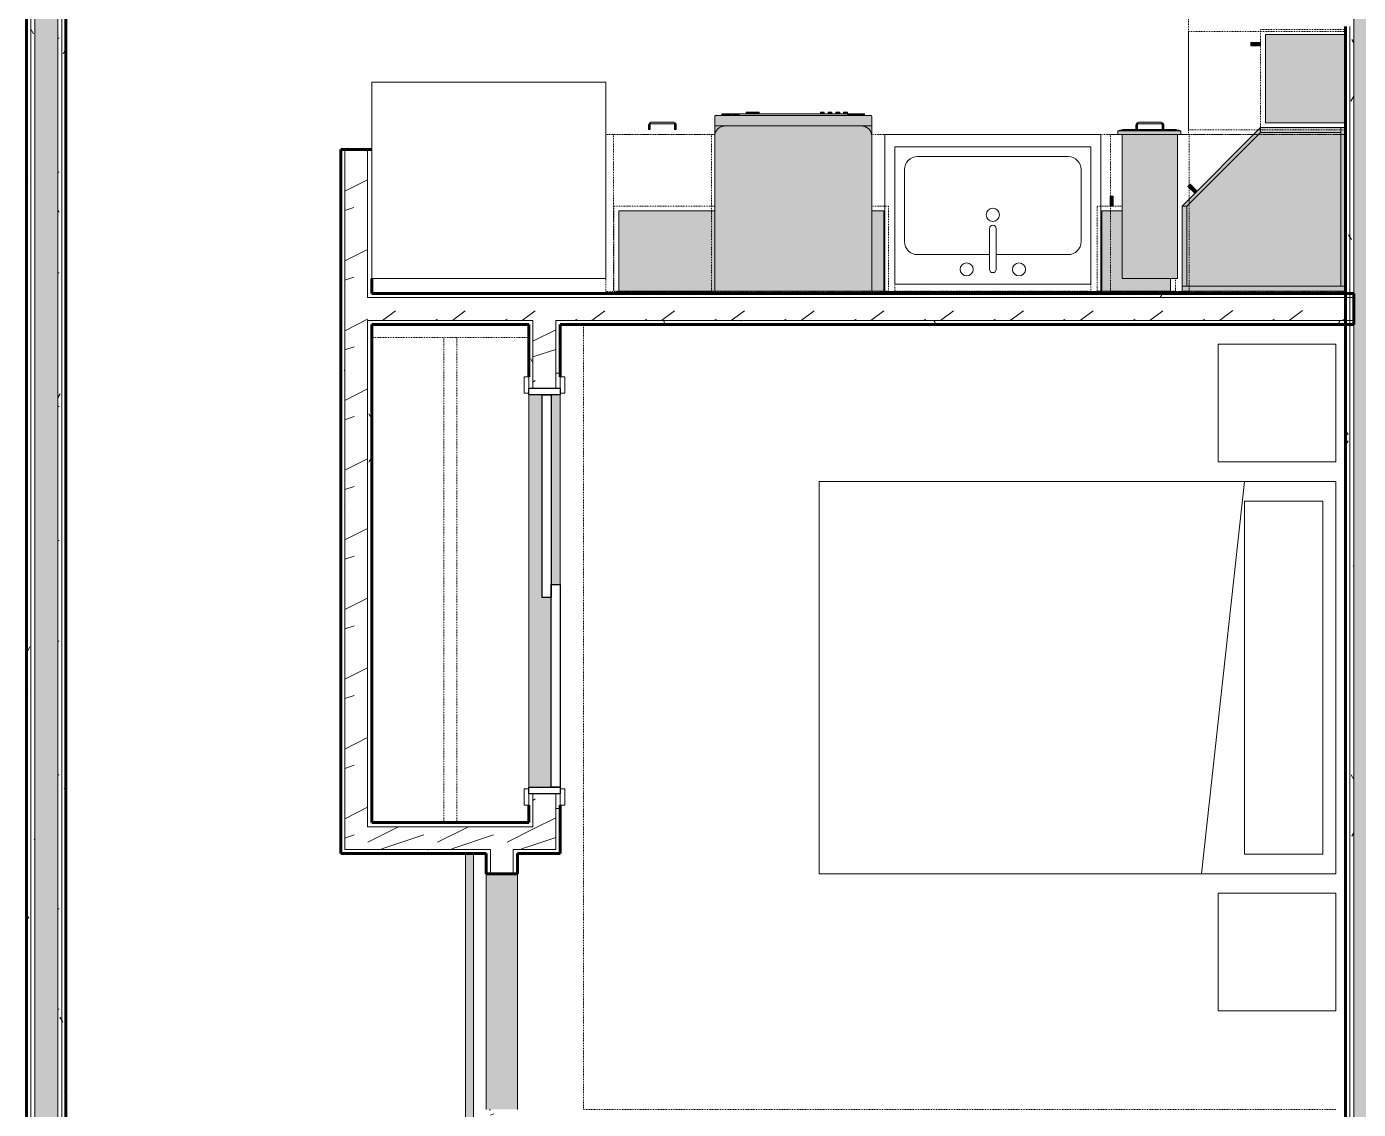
# Model space of a CAD drawing. Header units: inches. Extents: x -4169 to -1846, y 9706 to 12377.
# Drawn here: x -2717.7 to -2514.2, y 10526.8 to 10692.4 of the extents above; entities that cross this region are included whole.
import ezdxf

# ---------------------------------------------------------------- set-up
doc = ezdxf.new("R2010")
doc.units = ezdxf.units.IN
doc.header["$MEASUREMENT"] = 0
doc.linetypes.add('Dash', pattern=[0.25, 0.125, -0.125])
for name, color, linetype, lineweight in [('0-1', 7, 'Continuous', 5), ('0-2', 7, 'Continuous', 18), ('A-DOOR-1', 250, 'Continuous', 9), ('A-DOOR-2', 90, 'Continuous', 30), ('A-DOOR-3', 135, 'Continuous', 18), ('A-DOOR-4', 7, 'Continuous', 18), ('A-DOOR-5', 50, 'Continuous', 60), ('A-DOOR-FRAM-1', 90, 'Continuous', 30), ('A-WALL', 113, 'Continuous', 18), ('A-WALL-1', 8, 'Continuous', 5), ('A-WALL-3', 50, 'Continuous', 60), ('A-WALL-4', 7, 'Continuous', 18), ('A-WALL-PATT-1', 250, 'Continuous', 9), ('A-WALL-PATT-2', 253, 'Continuous', 9), ('A-WALL-PATT-4', 111, 'Continuous', 9), ('I-FURN-1', 250, 'Continuous', 9), ('I-FURN-HDLN-1', 250, 'Dash', 9), ('I-WALL-3', 2, 'Continuous', 60), ('P-SANR-FIXT-2', 250, 'Continuous', 9), ('Q-CASE', 31, 'Continuous', 9), ('Q-CASE-1', 9, 'Continuous', 9), ('Q-CASE-3', 250, 'Continuous', 9), ('Q-CASE-4', 250, 'Dash', 9), ('Q-CASE-HDLN-1', 250, 'Dash', 9), ('Q-CASE-HDLN-2', 31, 'Continuous', 9), ('Q-SPCQ-1', 250, 'Continuous', 9), ('Q-SPCQ-2', 55, 'Continuous', 9)]:
    doc.layers.add(name, color=color, linetype=linetype, lineweight=lineweight)
pattern_1 = [(0, (0, 0), (20.48, 5.12), [0.845, -14.515, 0.845, -14.515, -81.92]), (0, (0, 0), (20.48, 5.12), [-30.72, 0.845, -29.875, 0.845, -14.515, -35.84]), (0, (0, 0), (20.48, 5.12), [-76.8, 0.845, -9.395, 0.845, -24.755]), (120, (7.68, 2.56), (-14.67405, 15.1762003), [0.845, -14.515, 0.845, -14.515, -81.92]), (120, (7.68, 2.56), (-14.67405, 15.1762003), [-30.72, 0.845, -29.875, 0.845, -14.515, -35.84]), (120, (7.68, 2.56), (-14.67405, 15.1762003), [-76.8, 0.845, -9.395, 0.845, -24.755]), (240, (10.24, 12.8), (-5.80595, -20.2962003), [0.845, -14.515, 0.845, -14.515, -81.92]), (240, (10.24, 12.8), (-5.80595, -20.2962003), [-30.72, 0.845, -29.875, 0.845, -14.515, -35.84]), (240, (10.24, 12.8), (-5.80595, -20.2962003), [-76.8, 0.845, -9.395, 0.845, -24.755])]
pattern_2 = [(216.87, (4.265, 10.662), (31.9871619, 21.32545714), [5.331, -47.981]), (206.565, (10.662, 7.464), (-10.662476, -10.6620098), [11.921, -11.921]), (198.435, (10.662, 2.132), (-21.3244936, -10.6625869), [6.744, -26.974])]
pattern_3 = [(161.57, (0.32, 0.32), (-2.560496185, -0.000537386), [0, -18.214, 2.022, 0]), (18.43, (-0.32, 0.32), (-2.560496185, 0.000537386), [0, -18.214, 2.022, 0]), (108.43, (0.32, 0.32), (1.27922091, -6.400876726), [6.07, -14.166]), (71.57, (-0.32, 0.32), (1.27922091, 6.400876726), [6.07, -14.166])]

# ---------------------------------------------------------------- blocks, each defined once
blk = doc.blocks.new('FOLDING_SLIDING CLOSET - 60_ x 80_-1494136-ENLARGED RCP - 2ND FLOOR PLAN')
at = {"layer": 'A-DOOR-1'}
for p, q in [((-32.75, 3.25), (-30.25, 3.25)), ((-32.75, 2.5), (-32.75, 3.25)), ((-30.25, 2.5), (-32.75, 2.5)), ((-30.25, 3.25), (-30.25, 2.5)), ((30.25, 3.25), (32.75, 3.25)), ((30.25, 2.5), (30.25, 3.25)), ((32.75, 2.5), (30.25, 2.5)), ((32.75, 3.25), (32.75, 2.5)), ((-32.75, -2.25), (-30.25, -2.25)), ((-32.75, -3), (-32.75, -2.25)), ((-30.25, -3), (-32.75, -3)), ((-30.25, -2.25), (-30.25, -3)), ((30.25, -2.25), (32.75, -2.25)), ((30.25, -3), (30.25, -2.25)), ((32.75, -3), (30.25, -3)), ((32.75, -2.25), (32.75, -3))]:
    blk.add_line(p, q, dxfattribs=at)
at = {"layer": 'A-DOOR-2'}
for p, q in [((-1, 0.5), (30, 0.5)), ((-1, -0.88), (-1, 0.5)), ((30, 0.5), (30, -0.88)), ((-30, -0.88), (1, -0.88)), ((-30, -2.25), (-30, -0.88)), ((30, -0.88), (-1, -0.88)), ((1, -0.88), (1, -2.25)), ((1, -2.25), (-30, -2.25))]:
    blk.add_line(p, q, dxfattribs=at)
at = {"layer": 'A-DOOR-FRAM-1'}
for p, q in [((-31, 2.5), (-30, 2.5)), ((-31, -2.25), (-31, 2.5)), ((-30, 2.5), (-30, -2.25)), ((30, 2.5), (31, 2.5)), ((30, -2.25), (30, 2.5)), ((31, 2.5), (31, -2.25)), ((-30, -2.25), (-31, -2.25)), ((31, -2.25), (30, -2.25))]:
    blk.add_line(p, q, dxfattribs=at)
blk = doc.blocks.new('Refrigerator_-_Side-by-Side_6047 - 36_ X 30_-345559-ENLARGED RCP - 2ND FLOOR PLAN')
at = {"layer": 'Q-SPCQ-1'}
for p, q in [((17.87, 14.42), (-17.88, 14.42)), ((-17.88, 14.42), (-17.88, -15.58)), ((17.87, -15.58), (17.87, 14.42)), ((-17.88, -15.58), (17.87, -15.58))]:
    blk.add_line(p, q, dxfattribs=at)
blk = doc.blocks.new('OD_CW_Countertop - OD_CW_Countertop-2380480-ENLARGED RCP - 2ND FLOOR PLAN')
at = {"layer": 'Q-CASE-HDLN-1'}
for p, q in [((0.74, 0), (17.41, 0)), ((41.41, 0), (79.03, 0)), ((88.66, 0), (113.84, 0)), ((0.74, -24), (0.74, -22)), ((113.84, -24), (0.74, -24))]:
    blk.add_line(p, q, dxfattribs=at)
blk = doc.blocks.new('Sink Kitchen-Single - 30_ x 21_-1372827-ENLARGED RCP - 2ND FLOOR PLAN')
at = {"layer": 'P-SANR-FIXT-2'}
for p, q in [((-14.38, 10.41), (15.62, 10.41)), ((-14.38, -10.59), (-14.38, 10.41)), ((15.62, 10.41), (15.62, -10.59)), ((-10.88, 8.91), (12.12, 8.91)), ((-12.88, -4.09), (-12.88, 6.91)), ((14.12, 6.91), (14.12, -4.09)), ((0.12, -8.34), (0.12, -2.09)), ((1.12, -8.34), (1.12, -2.09)), ((0.12, -6.09), (-10.88, -6.09)), ((12.12, -6.09), (1.12, -6.09)), ((15.62, -10.59), (-14.38, -10.59))]:
    blk.add_line(p, q, dxfattribs=at)
for centre, radius, start, end in [((-10.88, 6.91), 2, 90, 180), ((12.12, 6.91), 2, 360, 90), ((0.62, 0), 1, 360, 180), ((0.62, 0), 1, 180, 0), ((0.62, -2.09), 0.5, 360, 180), ((-10.88, -4.09), 2, 180, 270), ((12.12, -4.09), 2, 270, 0), ((-3.38, -8.34), 1, 360, 180), ((4.62, -8.34), 1, 0, 180), ((-3.38, -8.34), 1, 180, 0), ((0.62, -8.34), 0.5, 180, 0), ((4.62, -8.34), 1, 180, 0)]:
    blk.add_arc(centre, radius, start, end, dxfattribs=at)
blk = doc.blocks.new('Dishwasher_15404 - 34_ counter-1372825-ENLARGED RCP - 2ND FLOOR PLAN')
at = {"layer": 'Q-SPCQ-2'}
for points in [[(0, -24), (23.76, -23.99), (24.08, -23.95), (24.46, -23.79), (24.83, -23.48), (25.07, -23.15), (25.2, -22.77), (25.25, -22.43), (25.25, -1.57), (25.17, -1.1), (24.98, -0.71), (24.74, -0.42), (24.46, -0.21), (24.08, -0.05), (23.68, 0), (0, 0)], [(25.25, -22.43), (25.25, -24), (26.73, -23.98), (26.82, -23.94), (26.87, -23.8), (26.87, -0.15), (26.82, -0.06), (26.68, 0), (25.25, 0), (25.25, -15.8)], [(26.87, -2.61), (27.12, -2.61), (27.12, -1.09), (26.87, -1.09)], [(26.87, -3.02), (26.87, -3.81), (27.12, -3.81), (27.12, -2.61), (26.87, -2.63), (26.87, -2.99)], [(26.87, -20.19), (27.12, -20.19), (27.12, -3.81), (26.87, -3.81), (26.87, -15.8)], [(27.12, -5.55), (27.12, -5.81), (27.37, -5.81), (27.37, -4.82), (27.12, -4.82), (27.12, -5.32)], [(27.12, -6.5), (27.12, -6.79), (27.37, -6.79), (27.37, -5.81), (27.12, -5.81), (27.12, -6.3)], [(27.12, -16.74), (27.37, -16.74), (27.37, -16.15), (27.12, -16.15)], [(27.12, -17.92), (27.37, -17.92), (27.37, -17.33), (27.12, -17.33)], [(26.87, -20.22), (26.87, -21.39), (27.12, -21.39), (27.12, -20.19), (26.87, -20.19)], [(27.12, -19.1), (27.37, -19.1), (27.37, -18.51), (27.12, -18.51)], [(27.12, -20.28), (27.37, -20.28), (27.37, -19.69), (27.12, -19.69), (27.12, -20.19)], [(26.87, -21.39), (26.9, -22.91), (27.12, -22.91), (27.12, -21.39)]]:
    blk.add_hatch(color=256, dxfattribs=at).paths.add_polyline_path(points, flags=0)
h = blk.add_hatch(color=256, dxfattribs=at)
h.paths.add_polyline_path([(23.68, 0), (24.08, -0.05), (24.46, -0.21), (24.83, -0.52), (25.04, -0.79), (25.22, -1.25), (25.25, -1.31), (25.25, 0), (23.76, 0)], flags=0)
h.paths.add_polyline_path([(23.68, -24), (25.25, -24), (25.25, -22.43), (25.2, -22.83), (24.96, -23.33), (24.74, -23.58), (24.46, -23.79), (24.08, -23.95), (23.76, -23.99)], flags=0)
h = blk.add_hatch(color=256, dxfattribs=at)
h.paths.add_polyline_path([(25.07, -23.15), (25.12, -23.05), (25.13, -22.98)], flags=0)
h.paths.add_polyline_path([(25.2, -22.8), (25.22, -22.75), (25.2, -22.78)], flags=0)
at = {"layer": 'Q-SPCQ-1'}
for p, q in [((0, -24), (0, 0)), ((0, 0), (23.68, 0)), ((23.68, 0), (25.25, 0)), ((25.25, 0), (26.68, 0)), ((25.25, 0), (25.25, -1.57)), ((25.25, -1.57), (25.25, -22.43)), ((26.87, -0.2), (26.87, -23.8)), ((27.12, -1.09), (26.87, -1.09)), ((27.12, -2.61), (27.12, -1.09)), ((27.12, -3.81), (27.12, -2.61)), ((27.12, -20.19), (27.12, -3.81)), ((27.12, -4.82), (27.37, -4.82)), ((27.37, -5.81), (27.37, -4.82)), ((27.37, -6.79), (27.37, -5.81)), ((27.37, -6.79), (27.12, -6.79)), ((27.37, -16.15), (27.12, -16.15)), ((27.37, -16.74), (27.37, -16.15)), ((27.37, -16.74), (27.12, -16.74)), ((27.37, -17.33), (27.12, -17.33)), ((27.37, -17.92), (27.12, -17.92)), ((27.37, -17.92), (27.37, -17.33)), ((27.37, -18.51), (27.12, -18.51)), ((27.37, -19.1), (27.12, -19.1)), ((27.37, -19.69), (27.12, -19.69)), ((27.12, -21.39), (27.12, -20.19)), ((27.37, -20.28), (27.12, -20.28)), ((27.37, -19.1), (27.37, -18.51)), ((27.37, -20.28), (27.37, -19.69)), ((27.12, -22.91), (27.12, -21.39)), ((23.68, -24), (0, -24)), ((25.25, -24), (23.68, -24)), ((25.25, -22.43), (25.25, -24)), ((26.68, -24), (25.25, -24)), ((27.12, -22.91), (26.87, -22.91))]:
    blk.add_line(p, q, dxfattribs=at)
for centre, radius, start, end in [((26.68, -0.2), 0.197, 0, 90), ((23.68, -1.57), 1.57, 0, 90), ((23.68, -1.57), 1.57, 32.077, 42.3359), ((23.68, -1.57), 1.57, 17.8182, 27.5266), ((23.68, -1.57), 1.57, 0, 13.6425), ((26.68, -0.2), 0.197, 15, 75), ((23.68, -22.43), 1.57, 270, 0), ((23.68, -22.43), 1.57, 317.6641, 327.923), ((23.68, -22.43), 1.57, 332.4734, 342.1818), ((23.68, -22.43), 1.57, 346.3575, 0), ((26.68, -23.8), 0.197, 270, 0)]:
    blk.add_arc(centre, radius, start, end, dxfattribs=at)
blk = doc.blocks.new('OD_CW_Countertop - OD_CW_Countertop-2380507-ENLARGED RCP - 2ND FLOOR PLAN')
at = {"layer": 'Q-CASE-HDLN-1'}
for p, q in [((0.74, -24), (0.74, 0)), ((0.74, 0), (130.71, 0))]:
    blk.add_line(p, q, dxfattribs=at)
blk = doc.blocks.new('Interior_barn_door_18732 - Interior_barn_door_18732-2490867-ENLARGED RCP - 2ND FLOOR PLAN')
at = {"layer": 'A-DOOR-3'}
for points in [[(-58.5, 5.82), (-58.5, 6), (-60, 6), (-60, 5.67), (-58.5, 5.67)], [(-21, 5.82), (-57, 5.82), (-57, 4.07), (-21, 4.07)], [(-22.23, 6), (-23.73, 6), (-23.73, 5.82), (-22.23, 5.82)]]:
    blk.add_hatch(color=256, dxfattribs=at).paths.add_polyline_path(points, flags=0)
h = blk.add_hatch(color=256, dxfattribs=at)
h.paths.add_polyline_path([(21, 5.57), (-21, 5.55), (-21, 4.95), (21, 4.95), (21, 5.55)], flags=0)
h.paths.add_polyline_path([(-57, 5.57), (-60, 5.55), (-60, 4.95), (-57, 4.95), (-57, 5.57)], flags=0)
h = blk.add_hatch(color=256, dxfattribs=at)
h.paths.add_polyline_path([(21, 4.32), (21, 4.95), (-21, 4.95), (-21, 4.32), (17.92, 4.32)], flags=0)
h.paths.add_polyline_path([(-57, 4.79), (-57, 4.95), (-60, 4.95), (-60, 4.32), (-57, 4.34), (-57, 4.78)], flags=0)
at = {"layer": 'A-DOOR-4'}
for p, q in [((-60, 5.57), (-57, 5.57)), ((-60, 5.57), (-60, 4.95)), ((-60, 4.95), (-60, 4.32)), ((-57, 4.32), (-60, 4.32)), ((-57, 4.07), (-57, 5.82)), ((-57, 5.82), (-21, 5.82)), ((-21, 4.07), (-57, 4.07)), ((-21, 5.82), (-21, 4.07)), ((-21, 5.57), (21, 5.57)), ((21, 4.32), (-21, 4.32)), ((21, 4.95), (21, 5.57)), ((21, 4.32), (21, 4.95))]:
    blk.add_line(p, q, dxfattribs=at)
at = {"layer": 'A-DOOR-5'}
for p, q in [((-60, 6), (-60, 5.67)), ((-58.5, 6), (-60, 6)), ((-60, 5.67), (-58.5, 5.67)), ((-58.5, 5.67), (-58.5, 6)), ((-23.73, 6), (-23.73, 5.82)), ((-22.23, 6), (-23.73, 6)), ((-22.23, 5.82), (-22.23, 6))]:
    blk.add_line(p, q, dxfattribs=at)
blk = doc.blocks.new('OD_CW_Closet - OD_CW_Closet-2472542-ENLARGED RCP - 2ND FLOOR PLAN')
at = {"layer": 'Q-CASE-HDLN-1'}
for p, q in [((0.74, -24), (0.74, 0)), ((0.74, 0), (6.74, 0)), ((9.24, 0), (69.74, 0)), ((72.24, 0), (74.9, 0)), ((0.74, -11), (74.9, -11)), ((0.74, -13), (74.9, -13))]:
    blk.add_line(p, q, dxfattribs=at)
blk = doc.blocks.new('Bed-Standard - Queen 60_ x 79_-1433484-ENLARGED RCP - 2ND FLOOR PLAN')
at = {"layer": 'I-FURN-1'}
for p, q in [((-19.31, 41.3), (40.69, 41.3)), ((-19.31, -37.7), (-19.31, 41.3)), ((40.69, 41.3), (40.69, -37.7)), ((40.69, -23.7), (-19.31, -17.13)), ((-16.31, -23.7), (37.69, -23.7)), ((-16.31, -35.7), (-16.31, -23.7)), ((37.69, -35.7), (37.69, -23.7)), ((-16.31, -35.7), (37.69, -35.7)), ((40.69, -37.7), (-19.31, -37.7))]:
    blk.add_line(p, q, dxfattribs=at)
at = {"layer": 'I-FURN-HDLN-1'}
for p, q in [((-55.31, 77.3), (64.69, 77.3)), ((-55.31, -37.7), (-55.31, 77.3)), ((64.69, 77.3), (64.69, -37.7))]:
    blk.add_line(p, q, dxfattribs=at)
blk = doc.blocks.new('Table-Night Stand - 18_ x 18_ x 24_-1372838-ENLARGED RCP - 2ND FLOOR PLAN')
at = {"layer": 'I-FURN-1'}
for p, q in [((0.15, 0), (18.15, 0)), ((0.15, -18), (0.15, 0)), ((18.15, 0), (18.15, -18)), ((18.15, -18), (0.15, -18))]:
    blk.add_line(p, q, dxfattribs=at)
blk = doc.blocks.new('Base Cabinet-Single Door - 15_-2378251-ENLARGED RCP - 2ND FLOOR PLAN')
at = {"layer": 'Q-CASE-4'}
for p, q in [((-6.76, 24), (-6.76, 0)), ((8.24, 24), (-6.76, 24)), ((8.24, 0), (8.24, 24)), ((-6.76, 0), (8.24, 0))]:
    blk.add_line(p, q, dxfattribs=at)
blk = doc.blocks.new('Base_Unit_4_drawer_12137 - 12_-V55-ENLARGED RCP - 2ND FLOOR PLAN')
at = {"layer": 'Q-CASE'}
for points in [[(-3.51, 24), (5.49, 24), (5.49, 24.54), (-4.14, 24.54), (-4.14, 24)], [(5.41, 24.54), (5.38, 24.56), (5.19, 24.59), (-3.97, 24.57), (-4.03, 24.54), (5.38, 24.54)], [(4.99, 24.59), (5.27, 24.59), (5.11, 24.67), (4.74, 24.67), (-3.76, 24.67), (-3.92, 24.59), (2.73, 24.59)], [(-3.66, 24.67), (4.92, 24.68), (4.74, 24.75), (-3.39, 24.75), (-3.57, 24.68)], [(-1.26, 24.75), (-1.14, 24.75), (-1.15, 25.5), (-1.38, 25.5), (-1.37, 24.75), (-1.29, 24.75)], [(-1.29, 25.5), (-1.15, 25.52), (-1.01, 25.69), (-1.01, 25.84), (-1.16, 25.81), (-1.28, 25.75), (-1.34, 25.61), (-1.32, 25.5)], [(1.67, 25.63), (2.49, 25.64), (2.49, 25.88), (-1.01, 25.86), (-1.01, 25.63), (0.62, 25.63)], [(2.83, 25.5), (2.8, 25.65), (2.72, 25.78), (2.57, 25.83), (2.49, 25.81), (2.51, 25.64), (2.68, 25.5), (2.8, 25.5)], [(2.63, 25.5), (2.54, 25.61), (2.5, 25.63), (2.62, 25.51)], [(2.85, 24.75), (2.86, 24.75), (2.85, 25.5), (2.62, 25.5), (2.63, 24.75), (2.83, 24.75)], [(4.99, 2), (4.99, 24), (-3.51, 24), (-3.51, 2)]]:
    blk.add_hatch(color=256, dxfattribs=at).paths.add_polyline_path(points, flags=0)
at = {"layer": 'Q-CASE-HDLN-1'}
for p, q in [((6.74, 24), (-5.26, 24)), ((-5.26, 24), (-5.26, 0)), ((6.74, 24), (6.74, 0)), ((6.74, 0), (-5.26, 0))]:
    blk.add_line(p, q, dxfattribs=at)
at = {"layer": 'Q-CASE-HDLN-2'}
for p, q in [((-4.14, 24), (-4.14, 24.54)), ((-4.14, 24.54), (5.49, 24.54)), ((5.27, 24.59), (-3.92, 24.59)), ((-3.69, 24.67), (5.04, 24.67)), ((4.74, 24.75), (-3.39, 24.75)), ((-1.39, 25.5), (-1.34, 25.59)), ((-1.39, 25.5), (-1.34, 25.59)), ((-1.39, 25.5), (-1.34, 25.59)), ((-1.39, 24.75), (-1.39, 25.5)), ((-1.39, 24.75), (-1.39, 25.5)), ((-1.39, 24.75), (-1.39, 25.5)), ((-1.39, 24.75), (-1.39, 25.5)), ((-1.24, 25.8), (-1.01, 25.88)), ((-1.24, 25.8), (-1.01, 25.88)), ((-1.24, 25.8), (-1.01, 25.88)), ((-1.14, 25.5), (-1.14, 24.75)), ((-1.14, 25.5), (-1.14, 24.75)), ((-1.14, 25.5), (-1.14, 24.75)), ((-1.14, 25.5), (-1.14, 24.75)), ((-1.01, 25.63), (-1.05, 25.6)), ((-1.01, 25.63), (-1.05, 25.6)), ((-1.01, 25.63), (-1.05, 25.6)), ((-1.01, 25.88), (2.49, 25.88)), ((2.49, 25.63), (-1.01, 25.63)), ((2.49, 25.88), (2.57, 25.83)), ((2.49, 25.88), (2.57, 25.83)), ((2.49, 25.88), (2.57, 25.83)), ((2.61, 25.5), (2.59, 25.54)), ((2.61, 25.5), (2.59, 25.54)), ((2.61, 25.5), (2.59, 25.54)), ((2.61, 24.75), (2.61, 25.5)), ((2.61, 24.75), (2.61, 25.5)), ((2.61, 24.75), (2.61, 25.5)), ((2.61, 24.75), (2.61, 25.5)), ((2.79, 25.72), (2.86, 25.5)), ((2.79, 25.72), (2.86, 25.5)), ((2.79, 25.72), (2.86, 25.5)), ((2.86, 25.5), (2.86, 24.75)), ((2.86, 25.5), (2.86, 24.75)), ((2.86, 25.5), (2.86, 24.75)), ((2.86, 25.5), (2.86, 24.75)), ((5.49, 24.54), (5.49, 24)), ((-4.14, 24), (5.49, 24)), ((-3.51, 2), (-3.51, 24)), ((4.99, 24), (4.99, 2)), ((4.99, 2), (-3.51, 2))]:
    blk.add_line(p, q, dxfattribs=at)
at = {"layer": 'Q-CASE-HDLN-2', "flags": 128}
for points in [[(-1.39, 25.5), (-1.24, 25.8), (-1.01, 25.88)], [(-1.01, 25.63), (-1.12, 25.57), (-1.14, 25.5)], [(2.49, 25.88), (2.79, 25.72), (2.86, 25.5)], [(2.61, 25.5), (2.56, 25.61), (2.49, 25.63)]]:
    blk.add_lwpolyline(points, dxfattribs=at)
at = {"layer": 'Q-CASE-HDLN-2'}
for points in [[(-3.92, 24.59), (-3.95, 24.58), (-4.03, 24.55), (-4.1, 24.54), (-4.14, 24.54)], [(-3.66, 24.67), (-3.69, 24.67), (-3.76, 24.67), (-3.84, 24.64), (-3.9, 24.61), (-3.92, 24.59)], [(-3.76, 24.67), (-3.73, 24.67), (-3.69, 24.67), (-3.66, 24.67)], [(-3.66, 24.67), (-3.69, 24.67), (-3.73, 24.67), (-3.76, 24.67)], [(-3.76, 24.67), (-3.73, 24.67), (-3.69, 24.67), (-3.66, 24.67)], [(-3.66, 24.67), (-3.69, 24.67), (-3.73, 24.67), (-3.76, 24.67)], [(-3.76, 24.67), (-3.73, 24.67), (-3.69, 24.67), (-3.66, 24.67)], [(-3.39, 24.75), (-3.41, 24.73), (-3.47, 24.7), (-3.53, 24.68), (-3.57, 24.68)], [(4.74, 24.75), (4.76, 24.73), (4.82, 24.7), (4.88, 24.68), (4.92, 24.68)], [(5.01, 24.67), (5.05, 24.67), (5.11, 24.67), (5.19, 24.64), (5.25, 24.61), (5.27, 24.59)], [(5.01, 24.67), (5.04, 24.67), (5.08, 24.67), (5.11, 24.67)], [(5.01, 24.67), (5.05, 24.67), (5.08, 24.67), (5.11, 24.67)], [(5.01, 24.67), (5.04, 24.67), (5.08, 24.67), (5.11, 24.67)], [(5.01, 24.67), (5.05, 24.67), (5.08, 24.67), (5.11, 24.67)], [(5.01, 24.67), (5.04, 24.67), (5.08, 24.67), (5.11, 24.67)], [(5.27, 24.59), (5.31, 24.58), (5.38, 24.55), (5.45, 24.54), (5.49, 24.54)]]:
    blk.add_open_spline(points, degree=3, dxfattribs=at)
blk = doc.blocks.new('Vanity Cabinet-Double Door - 33_-2318066-ENLARGED RCP - 2ND FLOOR PLAN')
at = {"layer": 'Q-CASE-3'}
for p, q in [((-15.76, 24), (-15.76, 0)), ((17.24, 24), (-15.76, 24)), ((17.24, 0), (17.24, 24)), ((-15.76, 0), (17.24, 0))]:
    blk.add_line(p, q, dxfattribs=at)
blk = doc.blocks.new('Drawer_Base_Cabinet_3_drawer_12205 - 15_-2349579-ENLARGED RCP - 2ND FLOOR PLAN')
at = {"layer": 'Q-CASE'}
for points in [[(-1.38, 25.5), (-1.37, 24.75), (-1.14, 24.75), (-1.15, 25.5), (-1.37, 25.5)], [(-1.01, 25.84), (-1.16, 25.81), (-1.28, 25.75), (-1.34, 25.61), (-1.32, 25.5), (-1.15, 25.52), (-1.01, 25.69), (-1.01, 25.81)], [(-1.01, 25.64), (-1.12, 25.55), (-1.14, 25.51), (-1.02, 25.63)], [(1.81, 25.87), (-1.01, 25.86), (-1.01, 25.62), (2.49, 25.64), (2.49, 25.87)], [(2.49, 25.84), (2.51, 25.64), (2.68, 25.5), (2.83, 25.5), (2.79, 25.69), (2.72, 25.78), (2.6, 25.83)], [(2.68, 25.5), (2.62, 25.5), (2.63, 24.75), (2.86, 24.75), (2.85, 25.5), (2.7, 25.5)]]:
    blk.add_hatch(color=256, dxfattribs=at).paths.add_polyline_path(points, flags=0)
at = {"layer": 'Q-CASE-HDLN-1'}
for p, q in [((8.24, 24), (-6.76, 24)), ((-6.76, 24), (-6.76, 0)), ((8.24, 24), (8.24, 0)), ((8.24, 0), (-6.76, 0))]:
    blk.add_line(p, q, dxfattribs=at)
at = {"layer": 'Q-CASE-HDLN-2'}
for p, q in [((-1.39, 25.5), (-1.34, 25.59)), ((-1.39, 25.5), (-1.34, 25.59)), ((-1.39, 24.75), (-1.39, 25.5)), ((-1.39, 24.75), (-1.39, 25.5)), ((-1.39, 24.75), (-1.39, 25.5)), ((-1.39, 24.75), (-1.14, 24.75)), ((-1.38, 24.75), (-1.39, 24.75)), ((-1.39, 24.75), (-1.38, 24.75)), ((-1.38, 24.75), (-1.39, 24.75)), ((-1.39, 24.75), (-1.38, 24.75)), ((-1.38, 24.75), (-1.39, 24.75)), ((-1.24, 25.8), (-1.01, 25.87)), ((-1.24, 25.8), (-1.01, 25.87)), ((-1.14, 25.5), (-1.14, 24.75)), ((-1.14, 25.5), (-1.14, 24.75)), ((-1.14, 25.5), (-1.14, 24.75)), ((-1.14, 24.75), (-1.14, 24.75)), ((-1.14, 24.75), (-1.14, 24.75)), ((-1.14, 24.75), (-1.14, 24.75)), ((-1.14, 24.75), (-1.14, 24.75)), ((-1.14, 24.75), (-1.14, 24.75)), ((-1.01, 25.62), (-1.05, 25.6)), ((-1.01, 25.62), (-1.05, 25.6)), ((-1.01, 25.87), (2.49, 25.87)), ((2.49, 25.62), (-1.01, 25.62)), ((2.49, 25.87), (2.58, 25.83)), ((2.49, 25.87), (2.58, 25.83)), ((2.61, 25.5), (2.59, 25.54)), ((2.61, 25.5), (2.59, 25.54)), ((2.61, 24.75), (2.61, 25.5)), ((2.61, 24.75), (2.61, 25.5)), ((2.61, 24.75), (2.61, 25.5)), ((2.62, 24.75), (2.61, 24.75)), ((2.61, 24.75), (2.86, 24.75)), ((2.62, 24.75), (2.61, 24.75)), ((2.61, 24.75), (2.62, 24.75)), ((2.62, 24.75), (2.61, 24.75)), ((2.61, 24.75), (2.62, 24.75)), ((2.79, 25.72), (2.86, 25.5)), ((2.79, 25.72), (2.86, 25.5)), ((2.86, 25.5), (2.86, 24.75)), ((2.86, 25.5), (2.86, 24.75)), ((2.86, 25.5), (2.86, 24.75)), ((2.86, 24.75), (2.86, 24.75)), ((2.86, 24.75), (2.86, 24.75)), ((2.86, 24.75), (2.86, 24.75)), ((2.86, 24.75), (2.86, 24.75)), ((2.86, 24.75), (2.86, 24.75))]:
    blk.add_line(p, q, dxfattribs=at)
at = {"layer": 'Q-CASE-HDLN-2', "flags": 128}
for points in [[(-1.39, 25.5), (-1.24, 25.8), (-1.01, 25.87)], [(-1.01, 25.62), (-1.12, 25.57), (-1.14, 25.5)], [(2.49, 25.87), (2.79, 25.72), (2.86, 25.5)], [(2.61, 25.5), (2.56, 25.61), (2.49, 25.62)]]:
    blk.add_lwpolyline(points, dxfattribs=at)
blk = doc.blocks.new('308 - 308-2356161-ENLARGED RCP - 2ND FLOOR PLAN')
at = {"layer": 'Q-CASE'}
blk.add_hatch(color=256, dxfattribs=at).paths.add_polyline_path([(0, 25.19), (-12, 13.19), (-11.25, 13.19), (0, 24.44)], flags=0)
at = {"layer": 'Q-CASE-1'}
for points in [[(0, 24.44), (-11.25, 13.19), (-11.25, 0.94), (12.25, 0.94), (12.25, 24.44)], [(12.25, 25.19), (0, 25.19), (0, 24.44), (12.25, 24.44)], [(13, 25.19), (12.25, 25.19), (12.25, 0.94), (13, 0.94), (13, 24.44)], [(-10.76, 16.55), (-11.11, 16.2), (-10.05, 15.14), (-9.7, 15.49), (-10.16, 15.94)], [(-11.25, 13.19), (-12, 13.19), (-12, 0.94), (-11.25, 0.94), (-11.25, 11.52)], [(12.25, 0.94), (-12, 0.94), (-12, 0.19), (13, 0.19), (13, 0.94)]]:
    blk.add_hatch(color=256, dxfattribs=at).paths.add_polyline_path(points, flags=0)
at = {"layer": 'Q-CASE'}
for p, q in [((-12, 13.19), (0, 25.19)), ((0, 24.44), (-11.25, 13.19)), ((0, 25.19), (0, 24.44)), ((-11.25, 13.19), (-12, 13.19))]:
    blk.add_line(p, q, dxfattribs=at)
at = {"layer": 'Q-CASE-3'}
for p, q in [((-11.25, 13.19), (0, 24.44)), ((0, 25.19), (12.25, 25.19)), ((0, 24.44), (0, 25.19)), ((0, 24.44), (12.25, 24.44)), ((12.25, 24.44), (0, 24.44)), ((12.25, 25.19), (12.25, 24.44)), ((12.25, 0.94), (12.25, 25.19)), ((12.25, 25.19), (13, 25.19)), ((12.25, 24.44), (12.25, 0.94)), ((-10.76, 16.55), (-11.11, 16.2)), ((-9.7, 15.49), (-10.76, 16.55)), ((-11.11, 16.2), (-10.05, 15.14)), ((-12, 13.19), (-11.25, 13.19)), ((-12, 0.94), (-12, 13.19)), ((-11.25, 0.94), (-11.25, 13.19)), ((-11.25, 13.19), (-11.25, 0.94)), ((-11.25, 0.94), (-12, 0.94)), ((-12, 0.19), (-12, 0.94)), ((-12, 0.94), (13, 0.94)), ((13, 0.19), (-12, 0.19)), ((12.25, 0.94), (-11.25, 0.94)), ((13, 0.94), (12.25, 0.94))]:
    blk.add_line(p, q, dxfattribs=at)
blk = doc.blocks.new('300 Series Wall Hung Cabinet_302 - 18_ X 30_-2350673-ENLARGED RCP - 2ND FLOOR PLAN')
at = {"layer": 'Q-CASE-4'}
for p, q in [((-15, 0.1875), (-15, 1.25)), ((15, 0.1875), (-15, 0.1875)), ((15, 1.25), (15, 0.1875))]:
    blk.add_line(p, q, dxfattribs=at)
blk = doc.blocks.new('300 Series Wall Hung Cabinet_301 - 21_-V36-ENLARGED RCP - 2ND FLOOR PLAN')
at = {"layer": 'Q-CASE-1'}
blk.add_hatch(color=256, dxfattribs=at).paths.add_polyline_path([(9.75, 12.44), (7.92, 12.44), (7.92, 0.19), (9.75, 0.19), (9.75, 11.52)], flags=0)
at = {"layer": 'Q-CASE-3'}
for p, q in [((7.92, 12.44), (9.75, 12.44)), ((9.75, 12.44), (9.75, 0.19)), ((9.75, 0.19), (7.92, 0.19))]:
    blk.add_line(p, q, dxfattribs=at)
at = {"layer": 'Q-CASE-4'}
for p, q in [((7.92, 13.19), (10.5, 13.19)), ((10.5, 13.19), (10.5, 0.19)), ((10.5, 0.19), (7.92, 0.19))]:
    blk.add_line(p, q, dxfattribs=at)
blk = doc.blocks.new('300 Series Wall Hung Cabinet_301 - 21_-V37-ENLARGED RCP - 2ND FLOOR PLAN')
at = {"layer": 'Q-CASE-1'}
blk.add_hatch(color=256, dxfattribs=at).paths.add_polyline_path([(6.23, -12.44), (9.75, -12.44), (9.75, -0.19), (-4.92, -0.19), (-4.92, -12.44)], flags=0)
at = {"layer": 'Q-CASE-3'}
for p, q in [((-4.92, -0.19), (9.75, -0.19)), ((9.75, -0.19), (9.75, -12.44)), ((9.75, -12.44), (-4.92, -12.44))]:
    blk.add_line(p, q, dxfattribs=at)
at = {"layer": 'Q-CASE-4'}
for p, q in [((10.5, -0.19), (-4.92, -0.19)), ((10.5, -13.19), (10.5, -0.19)), ((-4.92, -13.19), (10.5, -13.19))]:
    blk.add_line(p, q, dxfattribs=at)
blk = doc.blocks.new('300 Series Wall Hung Cabinet_301 - 12_-V38-ENLARGED RCP - 2ND FLOOR PLAN')
at = {"layer": 'Q-CASE-1'}
for points in [[(-3.51, 14.69), (-4, 14.69), (-4, 13.19), (-3.51, 13.19)], [(-5.25, 12.44), (-5.25, 0.19), (5.25, 0.19), (5.25, 2.12), (-2.18, 2.12), (-2.18, 12.44)]]:
    blk.add_hatch(color=256, dxfattribs=at).paths.add_polyline_path(points, flags=0)
at = {"layer": 'Q-CASE-3'}
for p, q in [((-3.51, 14.69), (-4, 14.69)), ((-4, 14.69), (-4, 13.19)), ((-3.51, 13.19), (-3.51, 14.69)), ((-5.25, 0.19), (-5.25, 12.44)), ((-5.25, 12.44), (-2.18, 12.44)), ((-4, 13.19), (-3.51, 13.19)), ((5.25, 2.12), (5.25, 0.19)), ((5.25, 0.19), (-5.25, 0.19))]:
    blk.add_line(p, q, dxfattribs=at)
at = {"layer": 'Q-CASE-4'}
for p, q in [((-6, 0.19), (-6, 13.19)), ((-6, 13.19), (-2.18, 13.19)), ((6, 2.12), (6, 0.19)), ((6, 0.19), (-6, 0.19))]:
    blk.add_line(p, q, dxfattribs=at)
blk = doc.blocks.new('300 Series Wall Hung Cabinet_301 - 15_-2216209-ENLARGED RCP - 2ND FLOOR PLAN')
at = {"layer": 'Q-CASE-1'}
for points in [[(-6.75, -0.19), (-6.75, -12.44), (6.75, -12.44), (6.75, -0.19)], [(-5.5, -13.19), (-5.5, -14.69), (-5.01, -14.69), (-5.01, -13.19)]]:
    blk.add_hatch(color=256, dxfattribs=at).paths.add_polyline_path(points, flags=0)
at = {"layer": 'Q-CASE-3'}
for p, q in [((-6.75, -12.44), (-6.75, -0.19)), ((6.75, -0.19), (6.75, -12.44)), ((6.75, -12.44), (-6.75, -12.44)), ((-5.01, -13.19), (-5.5, -13.19)), ((-5.5, -13.19), (-5.5, -14.69)), ((-5.01, -14.69), (-5.01, -13.19)), ((-5.5, -14.69), (-5.01, -14.69))]:
    blk.add_line(p, q, dxfattribs=at)
at = {"layer": 'Q-CASE-4'}
for p, q in [((-7.5, -0.19), (-7.5, -13.19)), ((7.5, -13.19), (7.5, -0.19)), ((-7.5, -13.19), (7.5, -13.19))]:
    blk.add_line(p, q, dxfattribs=at)
blk = doc.blocks.new('CTR - 1st Phase - Unit Layouts_rvt-1-ENLARGED RCP - 2ND FLOOR PLAN')
at = {"layer": 'A-WALL-1'}
h = blk.add_hatch(color=256, dxfattribs=at)
h.paths.add_polyline_path([(-2640.95, 10576.06), (-2637.58, 10576.06), (-2637.58, 10605.06), (-2638.95, 10605.06), (-2638.95, 10636.06), (-2640.95, 10636.06), (-2640.95, 10590.97)], flags=0)
h.paths.add_polyline_path([(-2636.2, 10607.06), (-2636.2, 10636.06), (-2637.58, 10636.06), (-2637.58, 10607.06), (-2636.83, 10607.06)], flags=0)
blk.add_hatch(color=256, dxfattribs=at).paths.add_polyline_path([(-2647.47, 10526.8), (-2642.72, 10526.8), (-2642.72, 10562.8), (-2647.47, 10562.8), (-2647.47, 10526.91)], flags=0)
at = {"layer": 'A-WALL-PATT-1'}
h = blk.add_hatch(dxfattribs=at)
h.set_pattern_fill('FP_1', color=256, style=0, pattern_type=2)
h.set_pattern_definition(pattern_1)
h.paths.add_polyline_path([(-2669.1, 10566.52), (-2669.1, 10673.56), (-2669.72, 10673.56), (-2669.72, 10566.52)], flags=0)
h = blk.add_hatch(dxfattribs=at)
h.set_pattern_fill('FP_1', color=256, style=0, pattern_type=2)
h.set_pattern_definition(pattern_1)
h.paths.add_polyline_path([(-2665.6, 10570.65), (-2664.97, 10570.65), (-2664.97, 10647.42), (-2665.6, 10647.42), (-2665.6, 10590.97)], flags=0)
h.paths.add_polyline_path([(-2664.97, 10650.92), (-2664.97, 10673.56), (-2665.6, 10673.56), (-2665.6, 10650.92)], flags=0)
h = blk.add_hatch(dxfattribs=at)
h.set_pattern_fill('FP_1', color=256, style=0, pattern_type=2)
h.set_pattern_definition(pattern_1)
h.paths.add_polyline_path([(-2588.55, 10650.92), (-2516.12, 10650.92), (-2516.12, 10651.55), (-2664.97, 10651.55), (-2664.97, 10650.92), (-2596.6, 10650.92)], flags=0)
h = blk.add_hatch(dxfattribs=at)
h.set_pattern_fill('FP_1', color=256, style=0, pattern_type=2)
h.set_pattern_definition(pattern_1)
h.paths.add_polyline_path([(-2555.05, 10646.8), (-2516.12, 10646.8), (-2516.12, 10647.42), (-2636.83, 10647.42), (-2636.83, 10646.8), (-2585.05, 10646.8)], flags=0)
h.paths.add_polyline_path([(-2640.33, 10646.8), (-2640.33, 10647.42), (-2664.97, 10647.42), (-2664.97, 10646.8), (-2640.95, 10646.8)], flags=0)
h = blk.add_hatch(dxfattribs=at)
h.set_pattern_fill('FP_1', color=256, style=0, pattern_type=2)
h.set_pattern_definition(pattern_1)
h.paths.add_polyline_path([(-2640.95, 10570.02), (-2640.33, 10570.02), (-2640.33, 10575.06), (-2640.95, 10575.06), (-2640.95, 10570.65)], flags=0)
h.paths.add_polyline_path([(-2640.95, 10637.06), (-2640.33, 10637.06), (-2640.33, 10646.8), (-2640.95, 10646.8), (-2640.95, 10638.81)], flags=0)
h = blk.add_hatch(dxfattribs=at)
h.set_pattern_fill('FP_1', color=256, style=0, pattern_type=2)
h.set_pattern_definition(pattern_1)
h.paths.add_polyline_path([(-2636.2, 10565.9), (-2636.2, 10575.06), (-2636.83, 10575.06), (-2636.83, 10565.9)], flags=0)
h.paths.add_polyline_path([(-2636.83, 10637.06), (-2636.2, 10637.06), (-2636.2, 10646.8), (-2636.83, 10646.8), (-2636.83, 10638.81)], flags=0)
h = blk.add_hatch(dxfattribs=at)
h.set_pattern_fill('FP_1', color=256, style=0, pattern_type=2)
h.set_pattern_definition(pattern_1)
h.paths.add_polyline_path([(-2636.92, 10565.9), (-2636.83, 10565.9), (-2636.83, 10566.52), (-2643.35, 10566.52), (-2643.35, 10565.9), (-2640.33, 10565.9)], flags=0)
h.paths.add_polyline_path([(-2669.72, 10565.9), (-2646.85, 10565.9), (-2646.85, 10566.52), (-2669.72, 10566.52)], flags=0)
h = blk.add_hatch(dxfattribs=at)
h.set_pattern_fill('FP_1', color=256, style=0, pattern_type=2)
h.set_pattern_definition(pattern_1)
h.paths.add_polyline_path([(-2647.47, 10475.54), (-2646.85, 10475.54), (-2646.85, 10526.8), (-2647.47, 10526.8), (-2647.47, 10480.38)], flags=0)
h.paths.add_polyline_path([(-2647.47, 10562.8), (-2646.85, 10562.8), (-2646.85, 10565.9), (-2647.47, 10565.9)], flags=0)
h = blk.add_hatch(dxfattribs=at)
h.set_pattern_fill('FP_1', color=256, style=0, pattern_type=2)
h.set_pattern_definition(pattern_1)
h.paths.add_polyline_path([(-2643.35, 10475.52), (-2642.72, 10475.52), (-2642.72, 10522.67), (-2643.35, 10522.67), (-2643.35, 10480.38)], flags=0)
h.paths.add_polyline_path([(-2643.35, 10526.17), (-2642.72, 10526.17), (-2642.72, 10526.8), (-2643.35, 10526.8)], flags=0)
h.paths.add_polyline_path([(-2643.35, 10562.8), (-2642.72, 10562.8), (-2642.72, 10565.9), (-2643.35, 10565.9)], flags=0)
at = {"layer": 'A-WALL-PATT-2'}
h = blk.add_hatch(dxfattribs=at)
h.set_pattern_fill('FP_2', color=256, style=0, pattern_type=2)
h.set_pattern_definition(pattern_2)
h.paths.add_polyline_path([(-2665.6, 10570.02), (-2665.6, 10673.56), (-2669.1, 10673.56), (-2669.1, 10570.02)], flags=0)
h = blk.add_hatch(dxfattribs=at)
h.set_pattern_fill('FP_2', color=256, style=0, pattern_type=2)
h.set_pattern_definition(pattern_2)
h.paths.add_polyline_path([(-2665.6, 10647.42), (-2514.87, 10647.42), (-2514.87, 10650.92), (-2665.6, 10650.92)], flags=0)
h = blk.add_hatch(dxfattribs=at)
h.set_pattern_fill('FP_2', color=256, style=0, pattern_type=2)
h.set_pattern_definition(pattern_2)
h.paths.add_polyline_path([(-2636.83, 10566.52), (-2636.83, 10575.06), (-2640.33, 10575.06), (-2640.33, 10566.52), (-2636.92, 10566.52)], flags=0)
h.paths.add_polyline_path([(-2636.83, 10637.06), (-2636.83, 10647.42), (-2640.33, 10647.42), (-2640.33, 10637.06)], flags=0)
h = blk.add_hatch(dxfattribs=at)
h.set_pattern_fill('FP_2', color=256, style=0, pattern_type=2)
h.set_pattern_definition(pattern_2)
h.paths.add_polyline_path([(-2640.33, 10566.52), (-2640.33, 10570.02), (-2669.1, 10570.02), (-2669.1, 10566.52), (-2640.95, 10566.52)], flags=0)
h = blk.add_hatch(dxfattribs=at)
h.set_pattern_fill('FP_2', color=256, style=0, pattern_type=2)
h.set_pattern_definition(pattern_2)
h.paths.add_polyline_path([(-2646.85, 10475.52), (-2643.35, 10475.52), (-2643.35, 10526.8), (-2646.85, 10526.8), (-2646.85, 10480.38)], flags=0)
h.paths.add_polyline_path([(-2646.85, 10562.8), (-2643.35, 10562.8), (-2643.35, 10566.52), (-2646.85, 10566.52), (-2646.85, 10565.9)], flags=0)
at = {"layer": 'A-WALL-3'}
for p, q in [((-2669.72, 10570.65), (-2669.72, 10673.56)), ((-2669.72, 10673.56), (-2664.97, 10673.56)), ((-2664.97, 10653.86), (-2664.97, 10651.55)), ((-2664.97, 10651.55), (-2514.87, 10651.55)), ((-2514.87, 10651.55), (-2514.87, 10646.8)), ((-2640.95, 10646.8), (-2664.97, 10646.8)), ((-2664.97, 10646.8), (-2664.97, 10570.65)), ((-2640.95, 10638.81), (-2640.95, 10646.8)), ((-2636.2, 10646.8), (-2636.2, 10638.81)), ((-2514.87, 10646.8), (-2636.2, 10646.8)), ((-2640.95, 10570.65), (-2640.95, 10573.31)), ((-2636.2, 10573.31), (-2636.2, 10565.9)), ((-2669.72, 10566.52), (-2669.72, 10570.65)), ((-2664.97, 10570.65), (-2640.95, 10570.65)), ((-2669.72, 10565.9), (-2669.72, 10566.52)), ((-2647.47, 10565.9), (-2669.72, 10565.9)), ((-2647.47, 10562.8), (-2647.47, 10565.9)), ((-2642.72, 10565.9), (-2642.72, 10562.8)), ((-2640.95, 10565.9), (-2642.72, 10565.9)), ((-2636.83, 10565.9), (-2640.95, 10565.9)), ((-2636.2, 10565.9), (-2636.83, 10565.9)), ((-2642.72, 10562.8), (-2647.47, 10562.8))]:
    blk.add_line(p, q, dxfattribs=at)
at = {"layer": 'A-WALL-4'}
for p, q in [((-2669.1, 10673.56), (-2669.1, 10570.65)), ((-2665.6, 10673.56), (-2665.6, 10650.92)), ((-2665.6, 10650.92), (-2664.97, 10650.92)), ((-2514.87, 10650.92), (-2664.97, 10650.92)), ((-2665.6, 10647.42), (-2664.97, 10647.42)), ((-2665.6, 10647.42), (-2665.6, 10570.65)), ((-2640.33, 10647.42), (-2664.97, 10647.42)), ((-2640.33, 10647.42), (-2640.33, 10646.8)), ((-2640.33, 10637.06), (-2640.33, 10646.8)), ((-2636.83, 10647.42), (-2636.83, 10646.8)), ((-2514.87, 10647.42), (-2636.83, 10647.42)), ((-2636.83, 10637.06), (-2636.83, 10646.8)), ((-2640.95, 10636.06), (-2640.95, 10576.06)), ((-2636.2, 10607.06), (-2636.2, 10636.06)), ((-2640.33, 10570.02), (-2640.33, 10575.06)), ((-2636.83, 10566.52), (-2636.83, 10575.06)), ((-2669.1, 10570.65), (-2669.1, 10570.02)), ((-2665.6, 10570.65), (-2665.6, 10570.02)), ((-2669.1, 10570.02), (-2669.1, 10566.52)), ((-2640.95, 10570.02), (-2665.6, 10570.02)), ((-2640.95, 10570.02), (-2640.33, 10570.02)), ((-2646.85, 10566.52), (-2669.1, 10566.52)), ((-2646.85, 10566.52), (-2646.85, 10565.9)), ((-2643.35, 10566.52), (-2643.35, 10565.9)), ((-2640.95, 10566.52), (-2643.35, 10566.52)), ((-2640.95, 10566.52), (-2640.33, 10566.52)), ((-2640.33, 10566.52), (-2636.83, 10566.52)), ((-2646.85, 10562.8), (-2646.85, 10565.9)), ((-2643.35, 10562.8), (-2643.35, 10565.9)), ((-2647.47, 10562.8), (-2647.47, 10526.8)), ((-2642.72, 10526.8), (-2642.72, 10562.8))]:
    blk.add_line(p, q, dxfattribs=at)
at = {"layer": '0-2'}
for name, p, rotation in [('OD_CW_Countertop - OD_CW_Countertop-2380507-ENLARGED RCP - 2ND FLOOR PLAN', (-2540.12, 10675.12), 89.99999999992119), ('Base Cabinet-Single Door - 15_-2378251-ENLARGED RCP - 2ND FLOOR PLAN', (-2516.12, 10683.35), 90.0000000000102), ('300 Series Wall Hung Cabinet_301 - 15_-2216209-ENLARGED RCP - 2ND FLOOR PLAN', (-2515.94, 10684.42), 269.9999999999651), ('Refrigerator_-_Side-by-Side_6047 - 36_ X 30_-345559-ENLARGED RCP - 2ND FLOOR PLAN', (-2647.1, 10668.28), 180), ('Dishwasher_15404 - 34_ counter-1372825-ENLARGED RCP - 2ND FLOOR PLAN', (-2612.55, 10651.92), 89.99999999992382), ('300 Series Wall Hung Cabinet_301 - 21_-V37-ENLARGED RCP - 2ND FLOOR PLAN', (-2617.47, 10651.73), 180), ('Bed-Standard - Queen 60_ x 79_-1433484-ENLARGED RCP - 2ND FLOOR PLAN', (-2555.3, 10582.11), 89.9999999999422), ('OD_CW_Closet - OD_CW_Closet-2472542-ENLARGED RCP - 2ND FLOOR PLAN', (-2640.97, 10645.54), 269.9999999999741), ('Table-Night Stand - 18_ x 18_ x 24_-1372838-ENLARGED RCP - 2ND FLOOR PLAN', (-2535.6, 10625.65), 89.99999999994667), ('FOLDING_SLIDING CLOSET - 60_ x 80_-1494136-ENLARGED RCP - 2ND FLOOR PLAN', (-2638.45, 10606.06), 89.99999999993383), ('Interior_barn_door_18732 - Interior_barn_door_18732-2490867-ENLARGED RCP - 2ND FLOOR PLAN', (-2645.1, 10544.8), 89.99999999995511), ('Table-Night Stand - 18_ x 18_ x 24_-1372838-ENLARGED RCP - 2ND FLOOR PLAN', (-2535.6, 10541.72), 89.9999999999422)]:
    blk.add_blockref(name, p, dxfattribs=dict(at, rotation=rotation))
for name, p in [('Drawer_Base_Cabinet_3_drawer_12205 - 15_-2349579-ENLARGED RCP - 2ND FLOOR PLAN', (-2621.29, 10651.86)), ('Base_Unit_4_drawer_12137 - 12_-V55-ENLARGED RCP - 2ND FLOOR PLAN', (-2546.79, 10651.86)), ('308 - 308-2356161-ENLARGED RCP - 2ND FLOOR PLAN', (-2529.12, 10651.73)), ('OD_CW_Countertop - OD_CW_Countertop-2380480-ENLARGED RCP - 2ND FLOOR PLAN', (-2629.96, 10675.86)), ('Vanity Cabinet-Double Door - 33_-2318066-ENLARGED RCP - 2ND FLOOR PLAN', (-2570.79, 10651.86)), ('Sink Kitchen-Single - 30_ x 21_-1372827-ENLARGED RCP - 2ND FLOOR PLAN', (-2570.67, 10663.58)), ('300 Series Wall Hung Cabinet_301 - 12_-V38-ENLARGED RCP - 2ND FLOOR PLAN', (-2548.12, 10651.73)), ('300 Series Wall Hung Cabinet_301 - 21_-V36-ENLARGED RCP - 2ND FLOOR PLAN', (-2596.47, 10651.73)), ('300 Series Wall Hung Cabinet_302 - 18_ X 30_-2350673-ENLARGED RCP - 2ND FLOOR PLAN', (-2570.05, 10651.73))]:
    blk.add_blockref(name, p, dxfattribs=at)

msp = doc.modelspace()

# ---------------------------------------------------------------- hatches: boundary and pattern name
at = {"layer": 'A-WALL-PATT-4'}
h = msp.add_hatch(dxfattribs=at)
h.set_pattern_fill('FP_1', color=256, style=0, pattern_type=2)
h.set_pattern_definition(pattern_1)
h.paths.add_polyline_path([(-2717.1, 10476.79), (-2717.1, 10843.14), (-2717.72, 10843.14), (-2717.72, 10476.79)], flags=0)
h = msp.add_hatch(dxfattribs=at)
h.set_pattern_fill('FP_1', color=256, style=0, pattern_type=2)
h.set_pattern_definition(pattern_1)
h.paths.add_polyline_path([(-2716.47, 10476.16), (-2716.47, 10843.14), (-2717.1, 10843.14), (-2717.1, 10476.16)], flags=0)
h = msp.add_hatch(dxfattribs=at)
h.set_pattern_fill('FP_4', color=256, style=0, pattern_type=2)
h.set_pattern_definition(pattern_3)
h.paths.add_polyline_path([(-2712.97, 10475.54), (-2712.97, 10843.14), (-2716.47, 10843.14), (-2716.47, 10475.54)], flags=0)
h = msp.add_hatch(dxfattribs=at)
h.set_pattern_fill('FP_1', color=256, style=0, pattern_type=2)
h.set_pattern_definition(pattern_1)
h.paths.add_polyline_path([(-2712.97, 10476.16), (-2712.35, 10476.16), (-2712.35, 10843.14), (-2712.97, 10843.14), (-2712.97, 10476.4)], flags=0)
h = msp.add_hatch(dxfattribs=at)
h.set_pattern_fill('FP_1', color=256, style=0, pattern_type=2)
h.set_pattern_definition(pattern_1)
h.paths.add_polyline_path([(-2711.72, 10476.79), (-2711.72, 10843.14), (-2712.35, 10843.14), (-2712.35, 10476.79)], flags=0)
h = msp.add_hatch(dxfattribs=at)
h.set_pattern_fill('FP_1', color=256, style=0, pattern_type=2)
h.set_pattern_definition(pattern_1)
h.paths.add_polyline_path([(-2515.5, 10458.79), (-2515.5, 10647.42), (-2516.12, 10647.42), (-2516.12, 10458.79)], flags=0)
h.paths.add_polyline_path([(-2516.12, 10650.92), (-2515.5, 10650.92), (-2515.5, 10692.36), (-2516.12, 10692.36), (-2516.12, 10651.3)], flags=0)
h.paths.add_polyline_path([(-2515.5, 10722.36), (-2515.5, 10843.14), (-2516.12, 10843.14), (-2516.12, 10722.36)], flags=0)
h = msp.add_hatch(dxfattribs=at)
h.set_pattern_fill('FP_1', color=256, style=0, pattern_type=2)
h.set_pattern_definition(pattern_1)
h.paths.add_polyline_path([(-2514.87, 10458.16), (-2514.87, 10647.42), (-2515.5, 10647.42), (-2515.5, 10458.16)], flags=0)
h.paths.add_polyline_path([(-2515.19, 10650.92), (-2514.87, 10650.92), (-2514.87, 10843.14), (-2515.5, 10843.14), (-2515.5, 10650.92)], flags=0)
h = msp.add_hatch(dxfattribs=at)
h.set_pattern_fill('FP_4', color=256, style=0, pattern_type=2)
h.set_pattern_definition(pattern_3)
h.paths.add_polyline_path([(-2511.37, 10457.54), (-2511.37, 10843.14), (-2514.87, 10843.14), (-2514.87, 10457.54)], flags=0)

# ---------------------------------------------------------------- linework, layer by layer
at = {"layer": 'A-WALL'}
for p, q in [((-2717.1, 10476.16), (-2717.1, 10843.14)), ((-2716.47, 10475.54), (-2716.47, 10843.14)), ((-2712.97, 10475.54), (-2712.97, 10843.14)), ((-2712.35, 10476.16), (-2712.35, 10843.14)), ((-2514.87, 10457.54), (-2514.87, 10843.14)), ((-2515.5, 10458.16), (-2515.5, 10692.36))]:
    msp.add_line(p, q, dxfattribs=at)
at = {"layer": 'I-WALL-3'}
for p, q in [((-2717.72, 10476.79), (-2717.72, 10843.14)), ((-2711.72, 10843.14), (-2711.72, 10476.79)), ((-2516.12, 10458.79), (-2516.12, 10692.36))]:
    msp.add_line(p, q, dxfattribs=at)

# ---------------------------------------------------------------- block references
at = {"layer": '0-1'}
msp.add_blockref('CTR - 1st Phase - Unit Layouts_rvt-1-ENLARGED RCP - 2ND FLOOR PLAN', (0, 0), dxfattribs=at)

doc.saveas('drawing.dxf')
